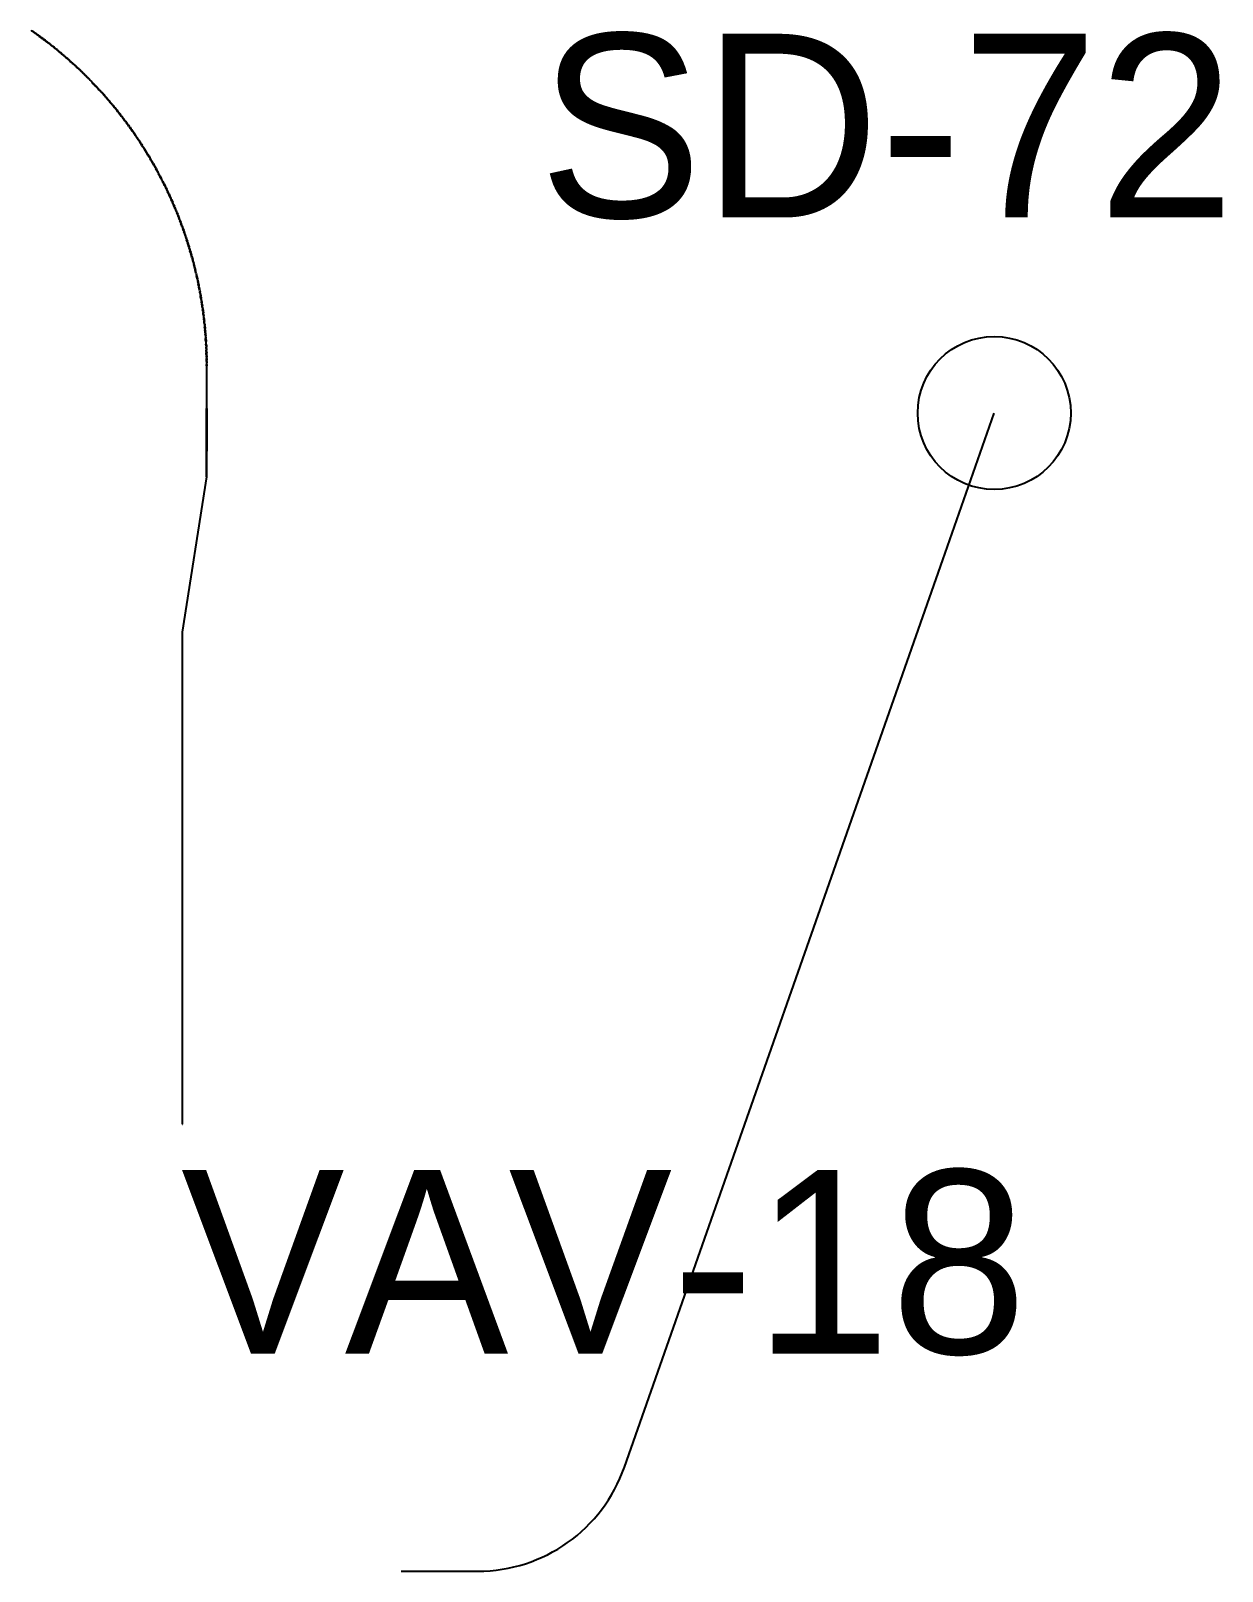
# Model space of a CAD drawing. Header units: metres. Extents: x 0.1 to 41.9, y 0.9 to 39.
# Drawn here: x 39.487 to 41.823, y 19.266 to 22.286 of the extents above; entities that cross this region are included whole.
import ezdxf

# ---------------------------------------------------------------- set-up
doc = ezdxf.new("R2010")
doc.units = ezdxf.units.M
for name, color, linetype in [('BSA_BRANCH_AXIS', 5, 'Continuous'), ('BSA_BRANCH_LABEL', 3, 'Continuous'), ('BSA_MATERIAL_SECTION', 7, 'Continuous'), ('BSA_TERMINAL_CENTRE', 3, 'Continuous'), ('BSA_VAV_LABEL', 7, 'Continuous')]:
    doc.layers.add(name, color=color, linetype=linetype)

msp = doc.modelspace()

# ---------------------------------------------------------------- linework, layer by layer
at = {"layer": 'BSA_BRANCH_AXIS'}
msp.add_lwpolyline([(40.2135, 19.2661), (40.3635, 19.2661, 0.318487), (40.6511, 19.4699), (41.2753, 21.2488), (41.3762, 21.5364)], format="xyb", dxfattribs=at)
at = {"layer": 'BSA_MATERIAL_SECTION'}
for p, q in [((39.4872, 22.2866), (39.4895, 22.2849)), ((39.4918, 22.2833), (39.4895, 22.2849)), ((39.4899, 22.2856), (39.4922, 22.284)), ((39.4918, 22.2833), (39.4941, 22.2817)), ((39.4945, 22.2824), (39.4922, 22.284)), ((39.4964, 22.2801), (39.4941, 22.2817)), ((39.4945, 22.2824), (39.4968, 22.2807)), ((39.4964, 22.2801), (39.4987, 22.2784)), ((39.4991, 22.2791), (39.4968, 22.2807)), ((39.5009, 22.2768), (39.4987, 22.2784)), ((39.4991, 22.2791), (39.5014, 22.2774)), ((39.5032, 22.2751), (39.5009, 22.2768)), ((39.5037, 22.2758), (39.5014, 22.2774)), ((39.5032, 22.2751), (39.5055, 22.2735)), ((39.5037, 22.2758), (39.506, 22.2741)), ((39.5055, 22.2735), (39.5078, 22.2718)), ((39.5082, 22.2724), (39.506, 22.2741)), ((39.51, 22.2701), (39.5078, 22.2718)), ((39.5082, 22.2724), (39.5105, 22.2707)), ((39.51, 22.2701), (39.5123, 22.2684)), ((39.5128, 22.2691), (39.5105, 22.2707)), ((39.5145, 22.2667), (39.5123, 22.2684)), ((39.5128, 22.2691), (39.515, 22.2674)), ((39.5145, 22.2667), (39.5168, 22.265)), ((39.5173, 22.2656), (39.515, 22.2674)), ((39.519, 22.2633), (39.5168, 22.265)), ((39.5173, 22.2656), (39.5195, 22.2639)), ((39.519, 22.2633), (39.5212, 22.2616)), ((39.5217, 22.2622), (39.5195, 22.2639)), ((39.5235, 22.2599), (39.5212, 22.2616)), ((39.5217, 22.2622), (39.524, 22.2605)), ((39.5235, 22.2599), (39.5257, 22.2581)), ((39.5262, 22.2587), (39.524, 22.2605)), ((39.5279, 22.2564), (39.5257, 22.2581)), ((39.5262, 22.2587), (39.5284, 22.257)), ((39.5301, 22.2546), (39.5279, 22.2564)), ((39.5306, 22.2552), (39.5284, 22.257)), ((39.5301, 22.2546), (39.5323, 22.2529)), ((39.5306, 22.2552), (39.5328, 22.2535)), ((39.5323, 22.2529), (39.5345, 22.2511)), ((39.535, 22.2517), (39.5328, 22.2535)), ((39.5367, 22.2493), (39.5345, 22.2511)), ((39.535, 22.2517), (39.5372, 22.2499)), ((39.5367, 22.2493), (39.5389, 22.2475)), ((39.5394, 22.2482), (39.5372, 22.2499)), ((39.5411, 22.2457), (39.5389, 22.2475)), ((39.5394, 22.2482), (39.5416, 22.2464)), ((39.5411, 22.2457), (39.5432, 22.2439)), ((39.5437, 22.2446), (39.5416, 22.2464)), ((39.5454, 22.2421), (39.5432, 22.2439)), ((39.5437, 22.2446), (39.5459, 22.2428)), ((39.5454, 22.2421), (39.5475, 22.2403)), ((39.5481, 22.2409), (39.5459, 22.2428)), ((39.5497, 22.2385), (39.5475, 22.2403)), ((39.5481, 22.2409), (39.5502, 22.2391)), ((39.5497, 22.2385), (39.5518, 22.2367)), ((39.5524, 22.2373), (39.5502, 22.2391)), ((39.554, 22.2348), (39.5518, 22.2367)), ((39.5524, 22.2373), (39.5545, 22.2355)), ((39.554, 22.2348), (39.5561, 22.233)), ((39.5566, 22.2336), (39.5545, 22.2355)), ((39.5582, 22.2312), (39.5561, 22.233)), ((39.5566, 22.2336), (39.5588, 22.2318)), ((39.5582, 22.2312), (39.5603, 22.2293)), ((39.5609, 22.2299), (39.5588, 22.2318)), ((39.5625, 22.2274), (39.5603, 22.2293)), ((39.5609, 22.2299), (39.563, 22.228)), ((39.5625, 22.2274), (39.5646, 22.2256)), ((39.5651, 22.2261), (39.563, 22.228)), ((39.5667, 22.2237), (39.5646, 22.2256)), ((39.5651, 22.2261), (39.5672, 22.2243)), ((39.5693, 22.2224), (39.5672, 22.2243)), ((39.5667, 22.2237), (39.5687, 22.2218)), ((39.5708, 22.2199), (39.5687, 22.2218)), ((39.5693, 22.2224), (39.5714, 22.2205)), ((39.5708, 22.2199), (39.5729, 22.218)), ((39.5735, 22.2186), (39.5714, 22.2205)), ((39.575, 22.2161), (39.5729, 22.218)), ((39.5735, 22.2186), (39.5755, 22.2167)), ((39.575, 22.2161), (39.577, 22.2142)), ((39.5776, 22.2147), (39.5755, 22.2167)), ((39.5791, 22.2122), (39.577, 22.2142)), ((39.5776, 22.2147), (39.5797, 22.2128)), ((39.5791, 22.2122), (39.5812, 22.2103)), ((39.5817, 22.2109), (39.5797, 22.2128)), ((39.5832, 22.2084), (39.5812, 22.2103)), ((39.5817, 22.2109), (39.5838, 22.2089)), ((39.5832, 22.2084), (39.5852, 22.2064)), ((39.5858, 22.207), (39.5838, 22.2089)), ((39.5873, 22.2045), (39.5852, 22.2064)), ((39.5858, 22.207), (39.5878, 22.205)), ((39.5873, 22.2045), (39.5893, 22.2025)), ((39.5898, 22.2031), (39.5878, 22.205)), ((39.5913, 22.2005), (39.5893, 22.2025)), ((39.5898, 22.2031), (39.5919, 22.2011)), ((39.5913, 22.2005), (39.5933, 22.1986)), ((39.5939, 22.1991), (39.5919, 22.2011)), ((39.5953, 22.1966), (39.5933, 22.1986)), ((39.5939, 22.1991), (39.5959, 22.1971)), ((39.5953, 22.1966), (39.5973, 22.1946)), ((39.5979, 22.1952), (39.5959, 22.1971)), ((39.5993, 22.1926), (39.5973, 22.1946)), ((39.5979, 22.1952), (39.5999, 22.1932)), ((39.5993, 22.1926), (39.6013, 22.1906)), ((39.6019, 22.1912), (39.5999, 22.1932)), ((39.6033, 22.1886), (39.6013, 22.1906)), ((39.6019, 22.1912), (39.6038, 22.1891)), ((39.6033, 22.1886), (39.6052, 22.1866)), ((39.6058, 22.1871), (39.6038, 22.1891)), ((39.6072, 22.1845), (39.6052, 22.1866)), ((39.6058, 22.1871), (39.6078, 22.1851)), ((39.6072, 22.1845), (39.6091, 22.1825)), ((39.6097, 22.1831), (39.6078, 22.1851)), ((39.6111, 22.1805), (39.6091, 22.1825)), ((39.6097, 22.1831), (39.6117, 22.181)), ((39.6111, 22.1805), (39.613, 22.1784)), ((39.6136, 22.179), (39.6117, 22.181)), ((39.615, 22.1764), (39.613, 22.1784)), ((39.6136, 22.179), (39.6155, 22.1769)), ((39.6169, 22.1743), (39.615, 22.1764)), ((39.6175, 22.1749), (39.6155, 22.1769)), ((39.6169, 22.1743), (39.6188, 22.1723)), ((39.6175, 22.1749), (39.6194, 22.1728)), ((39.6188, 22.1723), (39.6207, 22.1702)), ((39.6213, 22.1707), (39.6194, 22.1728)), ((39.6226, 22.1681), (39.6207, 22.1702)), ((39.6213, 22.1707), (39.6232, 22.1686)), ((39.6226, 22.1681), (39.6245, 22.166)), ((39.6251, 22.1666), (39.6232, 22.1686)), ((39.6264, 22.1639), (39.6245, 22.166)), ((39.6251, 22.1666), (39.627, 22.1645)), ((39.6264, 22.1639), (39.6283, 22.1618)), ((39.6289, 22.1624), (39.627, 22.1645)), ((39.6302, 22.1597), (39.6283, 22.1618)), ((39.6289, 22.1624), (39.6308, 22.1603)), ((39.6302, 22.1597), (39.632, 22.1576)), ((39.6326, 22.1581), (39.6308, 22.1603)), ((39.6339, 22.1555), (39.632, 22.1576)), ((39.6326, 22.1581), (39.6345, 22.156)), ((39.6339, 22.1555), (39.6357, 22.1534)), ((39.6363, 22.1539), (39.6345, 22.156)), ((39.6376, 22.1512), (39.6357, 22.1534)), ((39.6363, 22.1539), (39.6382, 22.1518)), ((39.6376, 22.1512), (39.6394, 22.1491)), ((39.64, 22.1496), (39.6382, 22.1518)), ((39.6412, 22.147), (39.6394, 22.1491)), ((39.64, 22.1496), (39.6418, 22.1475)), ((39.6412, 22.147), (39.6431, 22.1448)), ((39.6437, 22.1453), (39.6418, 22.1475)), ((39.6449, 22.1427), (39.6431, 22.1448)), ((39.6437, 22.1453), (39.6455, 22.1432)), ((39.6449, 22.1427), (39.6467, 22.1405)), ((39.6473, 22.141), (39.6455, 22.1432)), ((39.6485, 22.1383), (39.6467, 22.1405)), ((39.6473, 22.141), (39.6491, 22.1388)), ((39.6485, 22.1383), (39.6503, 22.1361)), ((39.6509, 22.1367), (39.6491, 22.1388)), ((39.652, 22.134), (39.6503, 22.1361)), ((39.6509, 22.1367), (39.6527, 22.1345)), ((39.652, 22.134), (39.6538, 22.1318)), ((39.6544, 22.1323), (39.6527, 22.1345)), ((39.6556, 22.1296), (39.6538, 22.1318)), ((39.6544, 22.1323), (39.6562, 22.1301)), ((39.6556, 22.1296), (39.6573, 22.1274)), ((39.658, 22.1279), (39.6562, 22.1301)), ((39.6591, 22.1252), (39.6573, 22.1274)), ((39.658, 22.1279), (39.6597, 22.1257)), ((39.6591, 22.1252), (39.6608, 22.123)), ((39.6615, 22.1235), (39.6597, 22.1257)), ((39.6626, 22.1207), (39.6608, 22.123)), ((39.6615, 22.1235), (39.6632, 22.1212)), ((39.6626, 22.1207), (39.6643, 22.1185)), ((39.6649, 22.119), (39.6632, 22.1212)), ((39.666, 22.1163), (39.6643, 22.1185)), ((39.6649, 22.119), (39.6667, 22.1168)), ((39.666, 22.1163), (39.6677, 22.114)), ((39.6684, 22.1145), (39.6667, 22.1168)), ((39.6694, 22.1118), (39.6677, 22.114)), ((39.6684, 22.1145), (39.6701, 22.1123)), ((39.6694, 22.1118), (39.6711, 22.1096)), ((39.6718, 22.11), (39.6701, 22.1123)), ((39.6728, 22.1073), (39.6711, 22.1096)), ((39.6718, 22.11), (39.6735, 22.1078)), ((39.6728, 22.1073), (39.6745, 22.105)), ((39.6752, 22.1055), (39.6735, 22.1078)), ((39.6762, 22.1028), (39.6745, 22.105)), ((39.6752, 22.1055), (39.6768, 22.1032)), ((39.6785, 22.101), (39.6768, 22.1032)), ((39.6762, 22.1028), (39.6778, 22.1005)), ((39.6795, 22.0982), (39.6778, 22.1005)), ((39.6785, 22.101), (39.6802, 22.0987)), ((39.6795, 22.0982), (39.6812, 22.0959)), ((39.6818, 22.0964), (39.6802, 22.0987)), ((39.6828, 22.0936), (39.6812, 22.0959)), ((39.6818, 22.0964), (39.6834, 22.0941)), ((39.6828, 22.0936), (39.6844, 22.0913)), ((39.6834, 22.0941), (39.6851, 22.0918)), ((39.6861, 22.089), (39.6844, 22.0913)), ((39.6867, 22.0895), (39.6851, 22.0918)), ((39.6877, 22.0867), (39.6861, 22.089)), ((39.6883, 22.0872), (39.6867, 22.0895)), ((39.6877, 22.0867), (39.6893, 22.0844)), ((39.6883, 22.0872), (39.6899, 22.0849)), ((39.6893, 22.0844), (39.6909, 22.0821)), ((39.6915, 22.0826), (39.6899, 22.0849)), ((39.6925, 22.0798), (39.6909, 22.0821)), ((39.6915, 22.0826), (39.6931, 22.0802)), ((39.6925, 22.0798), (39.6941, 22.0775)), ((39.6947, 22.0779), (39.6931, 22.0802)), ((39.6956, 22.0751), (39.6941, 22.0775)), ((39.6947, 22.0779), (39.6963, 22.0756)), ((39.6956, 22.0751), (39.6972, 22.0728)), ((39.6979, 22.0732), (39.6963, 22.0756)), ((39.6979, 22.0732), (39.6994, 22.0709)), ((39.6988, 22.0704), (39.6972, 22.0728)), ((39.6988, 22.0704), (39.7003, 22.0681)), ((39.701, 22.0685), (39.6994, 22.0709)), ((39.7019, 22.0657), (39.7003, 22.0681)), ((39.701, 22.0685), (39.7025, 22.0662)), ((39.7019, 22.0657), (39.7034, 22.0634)), ((39.7041, 22.0638), (39.7025, 22.0662)), ((39.7049, 22.061), (39.7034, 22.0634)), ((39.7041, 22.0638), (39.7056, 22.0614)), ((39.7049, 22.061), (39.7064, 22.0586)), ((39.7071, 22.059), (39.7056, 22.0614)), ((39.7079, 22.0562), (39.7064, 22.0586)), ((39.7071, 22.059), (39.7086, 22.0567)), ((39.7079, 22.0562), (39.7094, 22.0538)), ((39.7101, 22.0543), (39.7086, 22.0567)), ((39.7109, 22.0515), (39.7094, 22.0538)), ((39.7101, 22.0543), (39.7116, 22.0519)), ((39.7109, 22.0515), (39.7124, 22.0491)), ((39.7116, 22.0519), (39.7131, 22.0495)), ((39.7139, 22.0467), (39.7124, 22.0491)), ((39.7146, 22.0471), (39.7131, 22.0495)), ((39.7139, 22.0467), (39.7154, 22.0443)), ((39.716, 22.0447), (39.7146, 22.0471)), ((39.7168, 22.0418), (39.7154, 22.0443)), ((39.716, 22.0447), (39.7175, 22.0423)), ((39.7168, 22.0418), (39.7183, 22.0394)), ((39.719, 22.0398), (39.7175, 22.0423)), ((39.7197, 22.037), (39.7183, 22.0394)), ((39.719, 22.0398), (39.7204, 22.0374)), ((39.7197, 22.037), (39.7211, 22.0346)), ((39.7204, 22.0374), (39.7218, 22.035)), ((39.7226, 22.0322), (39.7211, 22.0346)), ((39.7233, 22.0326), (39.7218, 22.035)), ((39.7226, 22.0322), (39.724, 22.0297)), ((39.7247, 22.0301), (39.7233, 22.0326)), ((39.7254, 22.0273), (39.724, 22.0297)), ((39.7247, 22.0301), (39.7261, 22.0277)), ((39.7254, 22.0273), (39.7268, 22.0248)), ((39.7275, 22.0252), (39.7261, 22.0277)), ((39.7282, 22.0224), (39.7268, 22.0248)), ((39.7275, 22.0252), (39.7289, 22.0228)), ((39.7282, 22.0224), (39.7296, 22.0199)), ((39.7303, 22.0203), (39.7289, 22.0228)), ((39.7309, 22.0175), (39.7296, 22.0199)), ((39.7303, 22.0203), (39.7316, 22.0179)), ((39.7309, 22.0175), (39.7323, 22.015)), ((39.733, 22.0154), (39.7316, 22.0179)), ((39.7337, 22.0125), (39.7323, 22.015)), ((39.733, 22.0154), (39.7344, 22.0129)), ((39.7337, 22.0125), (39.735, 22.0101)), ((39.7357, 22.0104), (39.7344, 22.0129)), ((39.7363, 22.0076), (39.735, 22.0101)), ((39.7357, 22.0104), (39.737, 22.008)), ((39.7363, 22.0076), (39.7377, 22.0051)), ((39.7384, 22.0055), (39.737, 22.008)), ((39.739, 22.0026), (39.7377, 22.0051)), ((39.7384, 22.0055), (39.7397, 22.003)), ((39.739, 22.0026), (39.7403, 22.0001)), ((39.741, 22.0005), (39.7397, 22.003)), ((39.7416, 21.9976), (39.7403, 22.0001)), ((39.741, 22.0005), (39.7423, 21.998)), ((39.7416, 21.9976), (39.7429, 21.9951)), ((39.7423, 21.998), (39.7436, 21.9955)), ((39.7442, 21.9926), (39.7429, 21.9951)), ((39.7449, 21.993), (39.7436, 21.9955)), ((39.7442, 21.9926), (39.7455, 21.9901)), ((39.7462, 21.9904), (39.7449, 21.993)), ((39.7467, 21.9876), (39.7455, 21.9901)), ((39.7462, 21.9904), (39.7474, 21.9879)), ((39.7467, 21.9876), (39.748, 21.985)), ((39.7487, 21.9854), (39.7474, 21.9879)), ((39.7492, 21.9825), (39.748, 21.985)), ((39.7487, 21.9854), (39.75, 21.9829)), ((39.7492, 21.9825), (39.7505, 21.98)), ((39.75, 21.9829), (39.7512, 21.9803)), ((39.7517, 21.9775), (39.7505, 21.98)), ((39.7524, 21.9778), (39.7512, 21.9803)), ((39.7529, 21.9749), (39.7517, 21.9775)), ((39.7524, 21.9778), (39.7536, 21.9753)), ((39.7529, 21.9749), (39.7541, 21.9724)), ((39.7549, 21.9727), (39.7536, 21.9753)), ((39.7541, 21.9724), (39.7553, 21.9698)), ((39.7549, 21.9727), (39.7561, 21.9702)), ((39.7565, 21.9673), (39.7553, 21.9698)), ((39.7573, 21.9676), (39.7561, 21.9702)), ((39.7565, 21.9673), (39.7577, 21.9647)), ((39.7585, 21.9651), (39.7573, 21.9676)), ((39.7589, 21.9622), (39.7577, 21.9647)), ((39.7585, 21.9651), (39.7596, 21.9625)), ((39.7601, 21.9596), (39.7589, 21.9622)), ((39.7608, 21.9599), (39.7596, 21.9625)), ((39.7601, 21.9596), (39.7612, 21.957)), ((39.7608, 21.9599), (39.762, 21.9574)), ((39.7612, 21.957), (39.7624, 21.9545)), ((39.7631, 21.9548), (39.762, 21.9574)), ((39.7635, 21.9519), (39.7624, 21.9545)), ((39.7631, 21.9548), (39.7643, 21.9522)), ((39.7643, 21.9522), (39.7654, 21.9496)), ((39.7635, 21.9519), (39.7647, 21.9493)), ((39.7658, 21.9467), (39.7647, 21.9493)), ((39.7665, 21.947), (39.7654, 21.9496)), ((39.7658, 21.9467), (39.7669, 21.9441)), ((39.7676, 21.9445), (39.7665, 21.947)), ((39.768, 21.9415), (39.7669, 21.9441)), ((39.7676, 21.9445), (39.7687, 21.9419)), ((39.768, 21.9415), (39.7691, 21.939)), ((39.7698, 21.9393), (39.7687, 21.9419)), ((39.7702, 21.9364), (39.7691, 21.939)), ((39.7698, 21.9393), (39.7709, 21.9367)), ((39.7702, 21.9364), (39.7713, 21.9337)), ((39.772, 21.9341), (39.7709, 21.9367)), ((39.7723, 21.9311), (39.7713, 21.9337)), ((39.772, 21.9341), (39.7731, 21.9314)), ((39.7723, 21.9311), (39.7734, 21.9285)), ((39.7741, 21.9288), (39.7731, 21.9314)), ((39.7745, 21.9259), (39.7734, 21.9285)), ((39.7741, 21.9288), (39.7752, 21.9262)), ((39.7745, 21.9259), (39.7755, 21.9233)), ((39.7762, 21.9236), (39.7752, 21.9262)), ((39.7765, 21.9207), (39.7755, 21.9233)), ((39.7762, 21.9236), (39.7773, 21.921)), ((39.7765, 21.9207), (39.7775, 21.9181)), ((39.7773, 21.921), (39.7783, 21.9183)), ((39.7786, 21.9154), (39.7775, 21.9181)), ((39.7793, 21.9157), (39.7783, 21.9183)), ((39.7786, 21.9154), (39.7796, 21.9128)), ((39.7803, 21.9131), (39.7793, 21.9157)), ((39.7806, 21.9102), (39.7796, 21.9128)), ((39.7803, 21.9131), (39.7813, 21.9104)), ((39.7806, 21.9102), (39.7815, 21.9075)), ((39.7813, 21.9104), (39.7823, 21.9078)), ((39.7825, 21.9049), (39.7815, 21.9075)), ((39.7833, 21.9052), (39.7823, 21.9078)), ((39.7835, 21.9022), (39.7825, 21.9049)), ((39.7842, 21.9025), (39.7833, 21.9052)), ((39.7835, 21.9022), (39.7845, 21.8996)), ((39.7842, 21.9025), (39.7852, 21.8998)), ((39.7845, 21.8996), (39.7854, 21.8969)), ((39.7862, 21.8972), (39.7852, 21.8998)), ((39.7863, 21.8943), (39.7854, 21.8969)), ((39.7862, 21.8972), (39.7871, 21.8945)), ((39.7863, 21.8943), (39.7873, 21.8916)), ((39.7871, 21.8945), (39.788, 21.8919)), ((39.7889, 21.8892), (39.788, 21.8919)), ((39.7882, 21.8889), (39.7873, 21.8916)), ((39.7882, 21.8889), (39.7891, 21.8863)), ((39.7899, 21.8865), (39.7889, 21.8892)), ((39.79, 21.8836), (39.7891, 21.8863)), ((39.7899, 21.8865), (39.7908, 21.8839)), ((39.79, 21.8836), (39.7909, 21.8809)), ((39.7917, 21.8812), (39.7908, 21.8839)), ((39.7918, 21.8783), (39.7909, 21.8809)), ((39.7917, 21.8812), (39.7925, 21.8785)), ((39.7918, 21.8783), (39.7926, 21.8756)), ((39.7934, 21.8758), (39.7925, 21.8785)), ((39.7935, 21.8729), (39.7926, 21.8756)), ((39.7934, 21.8758), (39.7943, 21.8731)), ((39.7935, 21.8729), (39.7944, 21.8702)), ((39.7951, 21.8705), (39.7943, 21.8731)), ((39.7952, 21.8675), (39.7944, 21.8702)), ((39.7951, 21.8705), (39.796, 21.8678)), ((39.7952, 21.8675), (39.796, 21.8648)), ((39.7968, 21.8651), (39.796, 21.8678)), ((39.7969, 21.8621), (39.796, 21.8648)), ((39.7968, 21.8651), (39.7976, 21.8624)), ((39.7969, 21.8621), (39.7977, 21.8594)), ((39.7985, 21.8597), (39.7976, 21.8624)), ((39.7985, 21.8567), (39.7977, 21.8594)), ((39.7985, 21.8597), (39.7993, 21.857)), ((39.7985, 21.8567), (39.7993, 21.854)), ((39.8001, 21.8543), (39.7993, 21.857)), ((39.8001, 21.8513), (39.7993, 21.854)), ((39.8001, 21.8543), (39.8009, 21.8516)), ((39.8001, 21.8513), (39.8009, 21.8486)), ((39.8016, 21.8489), (39.8009, 21.8516)), ((39.8016, 21.8459), (39.8009, 21.8486)), ((39.8016, 21.8489), (39.8024, 21.8461)), ((39.8016, 21.8459), (39.8024, 21.8432)), ((39.8032, 21.8434), (39.8024, 21.8461)), ((39.8031, 21.8405), (39.8024, 21.8432)), ((39.8031, 21.8405), (39.8039, 21.8378)), ((39.8032, 21.8434), (39.8039, 21.8407)), ((39.8039, 21.8407), (39.8047, 21.838)), ((39.8046, 21.8351), (39.8039, 21.8378)), ((39.8053, 21.8323), (39.8046, 21.8351)), ((39.8054, 21.8353), (39.8047, 21.838)), ((39.8053, 21.8323), (39.806, 21.8296)), ((39.8061, 21.8325), (39.8054, 21.8353)), ((39.8061, 21.8325), (39.8068, 21.8298)), ((39.806, 21.8296), (39.8067, 21.8269)), ((39.8074, 21.8241), (39.8067, 21.8269)), ((39.8075, 21.8271), (39.8068, 21.8298)), ((39.8074, 21.8241), (39.8081, 21.8214)), ((39.8075, 21.8271), (39.8082, 21.8243)), ((39.8088, 21.8187), (39.8081, 21.8214)), ((39.8089, 21.8216), (39.8082, 21.8243)), ((39.8088, 21.8187), (39.8095, 21.8159)), ((39.8089, 21.8216), (39.8096, 21.8189)), ((39.8101, 21.8132), (39.8095, 21.8159)), ((39.8096, 21.8189), (39.8102, 21.8161)), ((39.8108, 21.8105), (39.8101, 21.8132)), ((39.8109, 21.8134), (39.8102, 21.8161)), ((39.8108, 21.8105), (39.8114, 21.8077)), ((39.8115, 21.8106), (39.8109, 21.8134)), ((39.8114, 21.8077), (39.812, 21.805)), ((39.8115, 21.8106), (39.8122, 21.8079)), ((39.8126, 21.8022), (39.812, 21.805)), ((39.8128, 21.8051), (39.8122, 21.8079)), ((39.8132, 21.7995), (39.8126, 21.8022)), ((39.8128, 21.8051), (39.8134, 21.8024)), ((39.8134, 21.8024), (39.814, 21.7996)), ((39.8132, 21.7995), (39.8138, 21.7967)), ((39.8138, 21.7967), (39.8144, 21.7939)), ((39.8146, 21.7969), (39.814, 21.7996)), ((39.815, 21.7912), (39.8144, 21.7939)), ((39.8146, 21.7969), (39.8152, 21.7941)), ((39.815, 21.7912), (39.8156, 21.7884)), ((39.8158, 21.7914), (39.8152, 21.7941)), ((39.8161, 21.7857), (39.8156, 21.7884)), ((39.8163, 21.7886), (39.8158, 21.7914)), ((39.8161, 21.7857), (39.8167, 21.7829)), ((39.8163, 21.7886), (39.8169, 21.7858)), ((39.8172, 21.7801), (39.8167, 21.7829)), ((39.8175, 21.7831), (39.8169, 21.7858)), ((39.8177, 21.7774), (39.8172, 21.7801)), ((39.8175, 21.7831), (39.818, 21.7803)), ((39.8177, 21.7774), (39.8183, 21.7746)), ((39.8185, 21.7775), (39.818, 21.7803)), ((39.8188, 21.7718), (39.8183, 21.7746)), ((39.8185, 21.7775), (39.819, 21.7747)), ((39.8188, 21.7718), (39.8193, 21.7691)), ((39.8195, 21.772), (39.819, 21.7747)), ((39.8195, 21.772), (39.82, 21.7692)), ((39.8193, 21.7691), (39.8197, 21.7663)), ((39.8202, 21.7635), (39.8197, 21.7663)), ((39.82, 21.7692), (39.8205, 21.7664)), ((39.8207, 21.7607), (39.8202, 21.7635)), ((39.821, 21.7636), (39.8205, 21.7664)), ((39.8207, 21.7607), (39.8212, 21.7579)), ((39.821, 21.7636), (39.8215, 21.7609)), ((39.8212, 21.7579), (39.8216, 21.7552)), ((39.8219, 21.7581), (39.8215, 21.7609)), ((39.822, 21.7524), (39.8216, 21.7552)), ((39.8224, 21.7553), (39.8219, 21.7581)), ((39.822, 21.7524), (39.8225, 21.7496)), ((39.8224, 21.7553), (39.8228, 21.7525)), ((39.8229, 21.7468), (39.8225, 21.7496)), ((39.8233, 21.7497), (39.8228, 21.7525)), ((39.8233, 21.744), (39.8229, 21.7468)), ((39.8233, 21.7497), (39.8237, 21.7469)), ((39.8233, 21.744), (39.8237, 21.7412)), ((39.8241, 21.7441), (39.8237, 21.7469)), ((39.8237, 21.7412), (39.8241, 21.7384)), ((39.8241, 21.7441), (39.8245, 21.7413)), ((39.8249, 21.7386), (39.8245, 21.7413)), ((39.8245, 21.7357), (39.8241, 21.7384)), ((39.8245, 21.7357), (39.8248, 21.7329)), ((39.8252, 21.7301), (39.8248, 21.7329)), ((39.8249, 21.7386), (39.8253, 21.7358)), ((39.8256, 21.7273), (39.8252, 21.7301)), ((39.8253, 21.7358), (39.8256, 21.733)), ((39.826, 21.7302), (39.8256, 21.733)), ((39.8256, 21.7273), (39.8259, 21.7245)), ((39.8259, 21.7245), (39.8262, 21.7217)), ((39.826, 21.7302), (39.8264, 21.7274)), ((39.8266, 21.7189), (39.8262, 21.7217)), ((39.8267, 21.7246), (39.8264, 21.7274)), ((39.8266, 21.7189), (39.8269, 21.7161)), ((39.827, 21.7218), (39.8267, 21.7246)), ((39.8272, 21.7133), (39.8269, 21.7161)), ((39.827, 21.7218), (39.8274, 21.719)), ((39.8275, 21.7105), (39.8272, 21.7133)), ((39.8274, 21.719), (39.8277, 21.7162)), ((39.8275, 21.7105), (39.8277, 21.7077)), ((39.828, 21.7134), (39.8277, 21.7162)), ((39.8283, 21.7106), (39.828, 21.7134)), ((39.8283, 21.7106), (39.8285, 21.7077)), ((39.8277, 21.7077), (39.828, 21.7049)), ((39.8283, 21.7021), (39.828, 21.7049)), ((39.8283, 21.7021), (39.8285, 21.6993)), ((39.8288, 21.7049), (39.8285, 21.7077)), ((39.8288, 21.6964), (39.8285, 21.6993)), ((39.8288, 21.7049), (39.8291, 21.7021)), ((39.829, 21.6936), (39.8288, 21.6964)), ((39.829, 21.6936), (39.8292, 21.6908)), ((39.8293, 21.6993), (39.8291, 21.7021)), ((39.8294, 21.688), (39.8292, 21.6908)), ((39.8293, 21.6993), (39.8296, 21.6965)), ((39.8294, 21.688), (39.8296, 21.6852)), ((39.8298, 21.6937), (39.8296, 21.6965)), ((39.8296, 21.6852), (39.8298, 21.6824)), ((39.8298, 21.6937), (39.83, 21.6909)), ((39.83, 21.6796), (39.8298, 21.6824)), ((39.83, 21.6909), (39.8302, 21.6881)), ((39.8304, 21.6853), (39.8302, 21.6881)), ((39.8304, 21.6853), (39.8306, 21.6825)), ((39.8308, 21.6796), (39.8306, 21.6825)), ((39.8302, 21.6768), (39.83, 21.6796)), ((39.8302, 21.6768), (39.8304, 21.674)), ((39.8304, 21.674), (39.8305, 21.6712)), ((39.8307, 21.6683), (39.8305, 21.6712)), ((39.8307, 21.6683), (39.8308, 21.6655)), ((39.8308, 21.6796), (39.831, 21.6768)), ((39.8309, 21.6627), (39.8308, 21.6655)), ((39.8309, 21.6627), (39.831, 21.6599)), ((39.8312, 21.674), (39.831, 21.6768)), ((39.8311, 21.6571), (39.831, 21.6599)), ((39.8311, 21.6571), (39.8312, 21.6543)), ((39.8313, 21.6712), (39.8312, 21.674)), ((39.8313, 21.6514), (39.8312, 21.6543)), ((39.8313, 21.6712), (39.8315, 21.6684)), ((39.8313, 21.6514), (39.8314, 21.6486)), ((39.8315, 21.6684), (39.8316, 21.6656)), ((39.8317, 21.6627), (39.8316, 21.6656)), ((39.8317, 21.6627), (39.8318, 21.6599)), ((39.8319, 21.6571), (39.8318, 21.6599)), ((39.8319, 21.6571), (39.832, 21.6543)), ((39.8321, 21.6515), (39.832, 21.6543)), ((39.8322, 21.6486), (39.8321, 21.6515)), ((39.8315, 21.6458), (39.8314, 21.6486)), ((39.8315, 21.6458), (39.8315, 21.643)), ((39.8316, 21.6402), (39.8315, 21.643)), ((39.8316, 21.6374), (39.8316, 21.6402)), ((39.8316, 21.6374), (39.8316, 21.6345)), ((39.8316, 21.6345), (39.8316, 21.6317)), ((39.8316, 21.6289), (39.8316, 21.6317)), ((39.8316, 21.6289), (39.832, 21.6289)), ((39.8316, 21.6289), (39.8316, 21.5452)), ((39.832, 21.6289), (39.8316, 21.6289)), ((39.8324, 21.6289), (39.832, 21.6289)), ((39.832, 21.6289), (39.8324, 21.6289)), ((39.8322, 21.6486), (39.8323, 21.6458)), ((39.8323, 21.643), (39.8323, 21.6458)), ((39.8323, 21.643), (39.8324, 21.6402)), ((39.8324, 21.6374), (39.8324, 21.6402)), ((39.8324, 21.6374), (39.8324, 21.6345)), ((39.8324, 21.6317), (39.8324, 21.6345)), ((39.8324, 21.6317), (39.8324, 21.6289)), ((39.8324, 21.5452), (39.8324, 21.6289)), ((39.8316, 21.4616), (39.8316, 21.5452)), ((39.8324, 21.5452), (39.8324, 21.4616)), ((39.832, 21.4616), (39.8316, 21.4616)), ((39.8316, 21.4116), (39.8316, 21.4616)), ((39.8316, 21.4616), (39.832, 21.4616)), ((39.832, 21.4616), (39.8324, 21.4616)), ((39.8324, 21.4616), (39.832, 21.4616)), ((39.8324, 21.4116), (39.8324, 21.4616)), ((39.8316, 21.4116), (39.784, 21.1068)), ((39.7848, 21.1068), (39.8324, 21.4116)), ((39.784, 21.1068), (39.784, 21.0568)), ((39.7848, 21.0568), (39.7848, 21.1068)), ((39.784, 21.0568), (39.7848, 21.0568)), ((39.784, 21.0568), (39.784, 20.1424)), ((39.7848, 21.0568), (39.784, 21.0568)), ((39.7848, 20.1424), (39.7848, 21.0568)), ((39.784, 20.1424), (39.7848, 20.1424))]:
    msp.add_line(p, q, dxfattribs=at)
at = {"layer": 'BSA_TERMINAL_CENTRE'}
msp.add_circle((41.3762, 21.5364), 0.15, dxfattribs=at)

# ---------------------------------------------------------------- texts
at = {"layer": 'BSA_BRANCH_LABEL'}
msp.add_text('SD-72', height=0.36, dxfattribs=at).set_placement((40.4829, 21.9198))
at = {"layer": 'BSA_VAV_LABEL'}
msp.add_text('VAV-18', height=0.36, dxfattribs=at).set_placement((39.7816, 19.6924))

doc.saveas('drawing.dxf')
